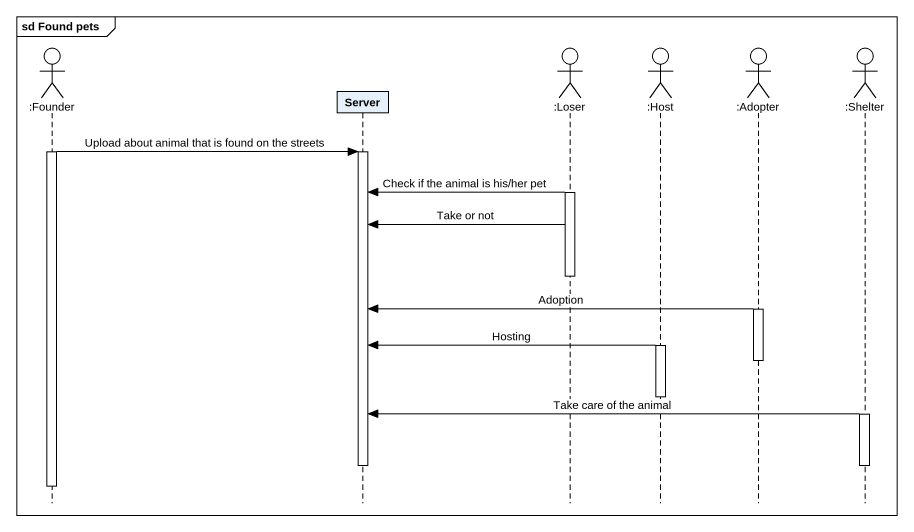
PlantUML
@startuml
mainframe sd Found pets
hide footbox
actor ":Founder" as Founder
participant Server
actor ":Loser" as Loser
actor ":Host" as Host
actor ":Adopter" as Adopter
actor ":Shelter" as Shelter

activate Founder
Founder -> Server : Upload about animal that is found on the streets
activate Server
activate Loser
Loser -> Server : Check if the animal is his/her pet
Loser -> Server : Take or not
deactivate Loser
activate Adopter
Adopter -> Server : Adoption
activate Host
Host -> Server : Hosting
deactivate Adopter
deactivate Host
activate Shelter
Shelter -> Server : Take care of the animal
deactivate Server
deactivate Shelter
deactivate Founder
@enduml
